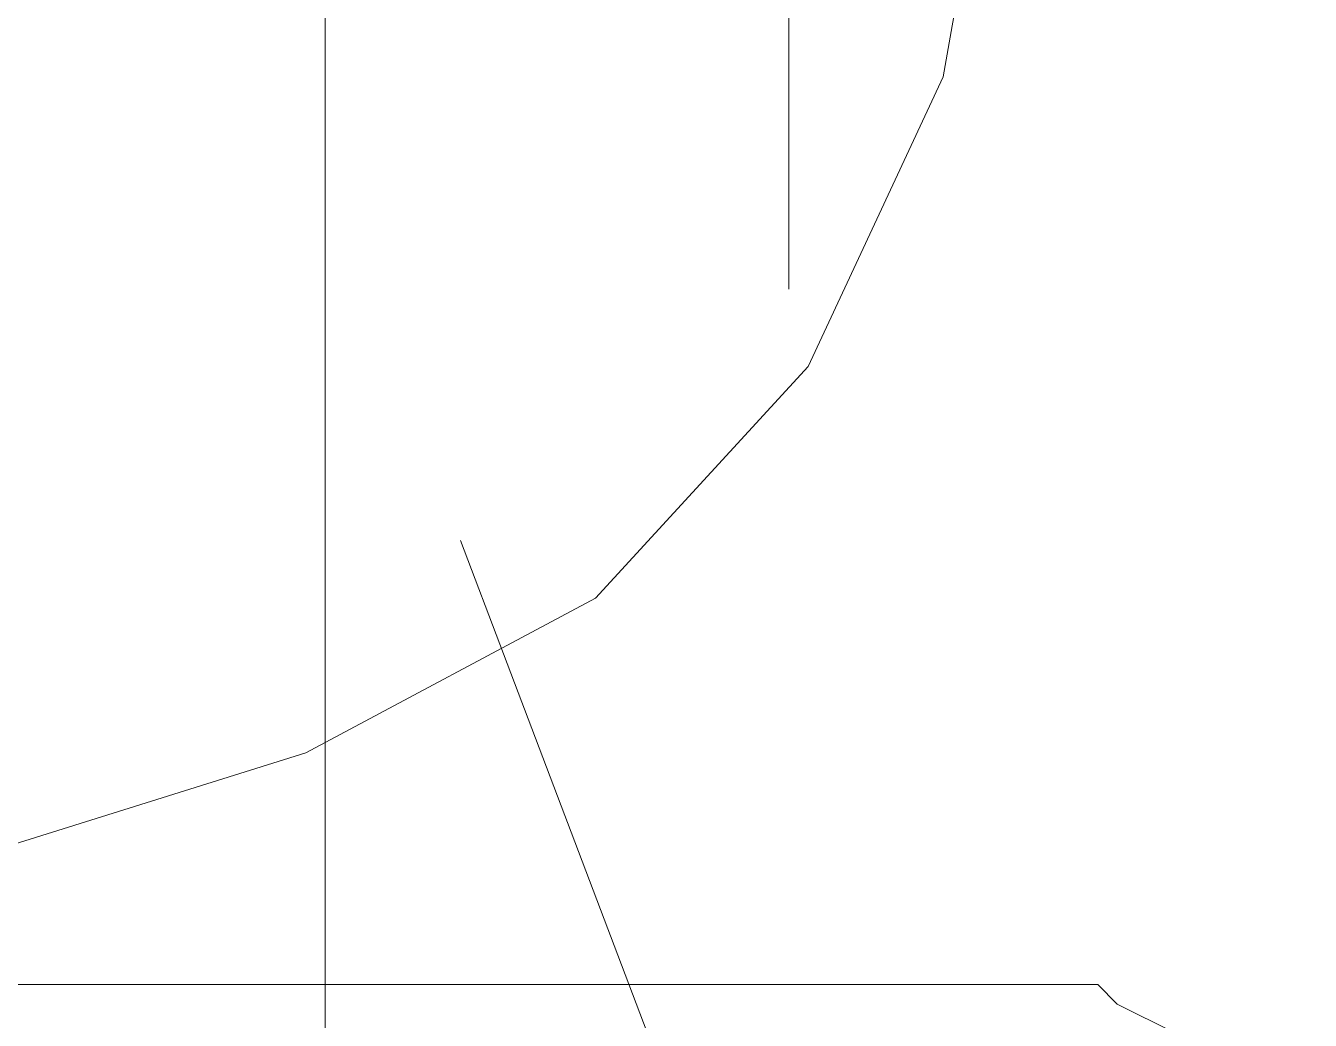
# Model space of a CAD drawing. Header units: metres. Extents: x 1223 to 5739, y -151236 to 19014.
# Drawn here: x 5137.878 to 5139.229, y -151049.859 to -151048.813 of the extents above; entities that cross this region are included whole.
import ezdxf

# ---------------------------------------------------------------- set-up
doc = ezdxf.new("R2010")
doc.units = ezdxf.units.M
doc.layers.add('PDF_Geometry', color=7, linetype='Continuous')

msp = doc.modelspace()

# ---------------------------------------------------------------- linework, layer by layer
at = {"layer": 'PDF_Geometry', "color": 8, "lineweight": 13}
for points in [[(5138.6803, -151049.0903), (5138.6803, -151032.9968)], [(5138.1926, -151059.1081), (5138.1926, -151047.4037)], [(5136.7905, -151048.7245), (5136.7905, -151049.7405), (5136.8109, -151049.8015), (5136.8922, -151049.8218), (5139.0055, -151049.8218), (5139.0258, -151049.8422), (5139.1477, -151049.9031)], [(5138.3349, -151049.3545), (5140.5091, -151055.0847)]]:
    msp.add_lwpolyline(points, dxfattribs=at)
msp.add_lwpolyline([(5138.9039, -151048.4807), (5138.8632, -151048.1556), (5138.721, -151047.8508), (5138.4975, -151047.5866), (5138.213, -151047.4037), (5137.8879, -151047.3021), (5137.5627, -151047.3021), (5137.2376, -151047.4037), (5136.9531, -151047.5866), (5136.7296, -151047.8305), (5136.5874, -151048.1353), (5136.5264, -151048.4604), (5136.567, -151048.8058), (5136.7093, -151049.1106), (5136.9125, -151049.3748), (5137.197, -151049.5577), (5137.5221, -151049.6593), (5137.8472, -151049.6796), (5138.1723, -151049.578), (5138.4771, -151049.4154), (5138.7006, -151049.1716), (5138.8429, -151048.8668), (5138.9039, -151048.5213)], close=True, dxfattribs=at)

doc.saveas('drawing.dxf')
